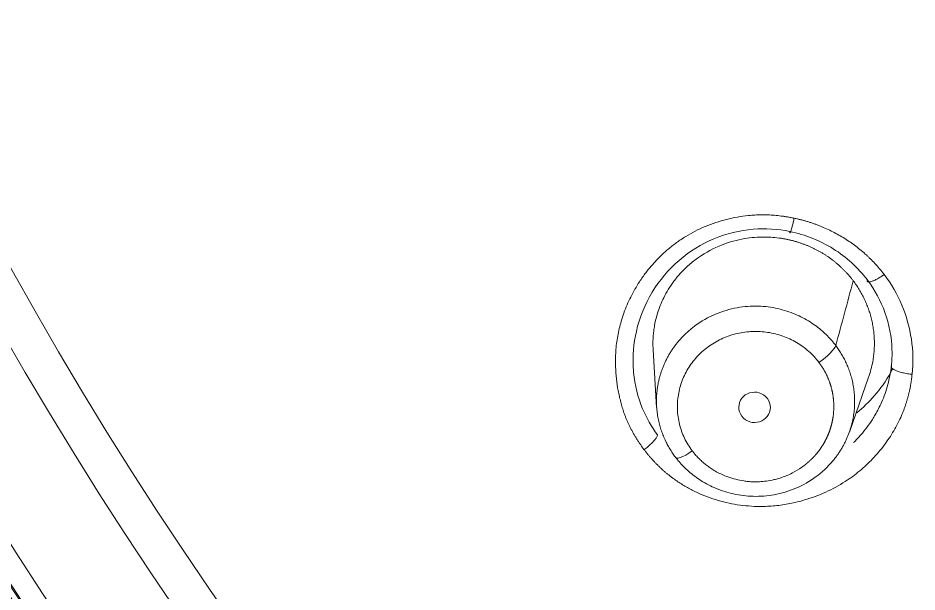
# Model space of a CAD drawing. Extents: x 6534 to 7663, y 0 to 827.
# Drawn here: x 7052.75 to 7065.64, y 502.88 to 511.1 of the extents above; entities that cross this region are included whole.
import ezdxf

# ---------------------------------------------------------------- set-up
doc = ezdxf.new("R2010")
doc.units = 0
doc.header["$LTSCALE"] = 30
doc.header["$MEASUREMENT"] = 0
doc.layers.add('1', color=7, linetype='CONTINUOUS')

msp = doc.modelspace()

# ---------------------------------------------------------------- linework, layer by layer
at = {"layer": '1', "color": 7, "linetype": 'Continuous', "lineweight": 18}
for p, q in [((7061.855, 506.351), (7061.905, 505.525)), ((7064.667, 505.172), (7064.942, 505.956))]:
    msp.add_line(p, q, dxfattribs=at)
for centre, major_axis, ratio, start_param, end_param in [((7103.394, 533.307), (-60.5, 0), 0.961466, 4.72417, 7.004197), ((7103.394, 533.445), (60, 0), 0.961466, 1.582577, 4.712389), ((7103.394, 533.445), (-59.925, 0), 0.961466, 4.712389, 7.853982), ((7103.394, 533.775), (60, 0), 0.961466, 3.141593, 4.11151), ((7103.394, 533.603), (-59.925, 0), 0.961466, 0.108974, 0.846708), ((7064.231, 506.252), (-0.24, -0.181), 0.222596, 1.405122, 2.862387), ((7062.416, 504.984), (0.24, 0.181), 0.222645, 2.983712, 4.545596)]:
    msp.add_ellipse(centre, major_axis=major_axis, ratio=ratio, start_param=start_param, end_param=end_param, dxfattribs=at)
at = {"layer": '1', "color": 7, "linetype": 'Continuous', "lineweight": 13}
for centre, major_axis, start_param, end_param in [((7103.394, 533.307), (59.425, 0), 1.570796, 4.70194), ((7103.394, 533.307), (57.948, 0), 1.579187, 4.712389), ((7103.394, 533.352), (57.403, 0), 1.579486, 4.712389)]:
    msp.add_ellipse(centre, major_axis=major_axis, ratio=0.961466, start_param=start_param, end_param=end_param, dxfattribs=at)
for points, knots in [([(7041.43, 533.602), (7041.43, 531.812), (7041.514, 530.022), (7041.849, 526.457), (7042.1, 524.682), (7042.768, 521.16), (7043.184, 519.414), (7044.179, 515.964), (7044.757, 514.261), (7046.071, 510.912), (7046.806, 509.265), (7048.427, 506.043), (7049.314, 504.467), (7051.23, 501.398), (7052.261, 499.905), (7054.457, 497.015), (7055.623, 495.617), (7056.852, 494.273)], [0, 0, 0, 0, 0.125, 0.125, 0.25, 0.25, 0.375, 0.375, 0.5, 0.5, 0.625, 0.625, 0.75, 0.75, 0.875, 0.875, 1, 1, 1, 1]), ([(7061.726, 504.918), (7061.721, 504.924), (7061.712, 504.937), (7061.697, 504.957), (7061.683, 504.977), (7061.67, 504.996), (7061.656, 505.016), (7061.643, 505.036), (7061.63, 505.056), (7061.618, 505.076), (7061.605, 505.096), (7061.593, 505.116), (7061.581, 505.136), (7061.57, 505.156), (7061.559, 505.177), (7061.548, 505.197), (7061.537, 505.218), (7061.527, 505.238), (7061.516, 505.259), (7061.507, 505.28), (7061.497, 505.3), (7061.488, 505.321), (7061.479, 505.342), (7061.47, 505.363), (7061.461, 505.384), (7061.453, 505.405), (7061.445, 505.426), (7061.431, 505.465), (7061.412, 505.524), (7061.39, 505.602), (7061.37, 505.683), (7061.348, 505.793), (7061.327, 505.935), (7061.316, 506.086), (7061.315, 506.218), (7061.319, 506.328), (7061.33, 506.438), (7061.346, 506.546), (7061.369, 506.653), (7061.398, 506.764), (7061.435, 506.877), (7061.481, 506.994), (7061.534, 507.107), (7061.593, 507.218), (7061.664, 507.335), (7061.748, 507.454), (7061.847, 507.575), (7061.953, 507.687), (7062.067, 507.791), (7062.19, 507.888), (7062.321, 507.975), (7062.457, 508.051), (7062.601, 508.118), (7062.751, 508.175), (7062.905, 508.221), (7063.062, 508.254), (7063.183, 508.271), (7063.267, 508.278), (7063.314, 508.281), (7063.361, 508.283), (7063.407, 508.284), (7063.454, 508.284), (7063.501, 508.283), (7063.548, 508.28), (7063.595, 508.277), (7063.641, 508.273), (7063.688, 508.267), (7063.735, 508.261), (7063.782, 508.253), (7063.829, 508.245), (7063.86, 508.238), (7063.876, 508.235)], [0, 0, 0, 0, 0.004832, 0.009643, 0.014433, 0.019204, 0.023955, 0.028687, 0.033401, 0.038097, 0.042776, 0.047438, 0.052084, 0.056714, 0.061329, 0.065929, 0.070515, 0.075088, 0.079647, 0.084195, 0.08873, 0.093255, 0.097769, 0.102273, 0.106767, 0.111253, 0.115731, 0.120201, 0.135993, 0.152075, 0.16847, 0.185198, 0.219107, 0.252894, 0.274925, 0.296703, 0.318285, 0.339729, 0.361095, 0.382445, 0.40692, 0.431335, 0.455769, 0.480302, 0.505014, 0.535604, 0.565805, 0.595777, 0.62568, 0.656329, 0.686742, 0.717097, 0.74757, 0.779074, 0.810217, 0.841177, 0.872134, 0.881224, 0.890302, 0.899371, 0.908437, 0.917505, 0.92658, 0.935667, 0.94477, 0.953894, 0.963044, 0.972225, 0.981442, 0.990699, 1, 1, 1, 1]), ([(7065.166, 507.428), (7065.151, 507.417), (7065.135, 507.407), (7065.103, 507.387), (7065.087, 507.377), (7065.055, 507.359), (7065.039, 507.351), (7065.01, 507.338), (7064.997, 507.333), (7064.973, 507.325), (7064.962, 507.323), (7064.945, 507.321), (7064.938, 507.322), (7064.928, 507.326), (7064.925, 507.33), (7064.923, 507.339), (7064.923, 507.345), (7064.925, 507.351)], [0, 0, 0, 0, 0.125, 0.125, 0.25, 0.25, 0.375, 0.375, 0.5, 0.5, 0.625, 0.625, 0.75, 0.75, 0.875, 0.875, 1, 1, 1, 1]), ([(7062.416, 504.902), (7062.373, 504.959), (7062.335, 505.02), (7062.274, 505.148), (7062.25, 505.215), (7062.216, 505.353), (7062.206, 505.423), (7062.2, 505.564), (7062.205, 505.634), (7062.228, 505.774), (7062.246, 505.842), (7062.297, 505.975), (7062.329, 506.038), (7062.406, 506.159), (7062.451, 506.215), (7062.55, 506.319), (7062.605, 506.366), (7062.724, 506.449), (7062.788, 506.485), (7062.921, 506.544), (7062.991, 506.567), (7063.133, 506.6), (7063.206, 506.61), (7063.353, 506.615), (7063.426, 506.611), (7063.571, 506.589), (7063.643, 506.571), (7063.78, 506.523), (7063.847, 506.492), (7063.972, 506.418), (7064.031, 506.375), (7064.139, 506.28), (7064.188, 506.227), (7064.231, 506.17)], [0, 0, 0, 0, 0.0625, 0.0625, 0.125, 0.125, 0.1875, 0.1875, 0.25, 0.25, 0.3125, 0.3125, 0.375, 0.375, 0.4375, 0.4375, 0.5, 0.5, 0.5625, 0.5625, 0.625, 0.625, 0.6875, 0.6875, 0.75, 0.75, 0.8125, 0.8125, 0.875, 0.875, 0.9375, 0.9375, 1, 1, 1, 1]), ([(7061.918, 505.133), (7061.832, 505.247), (7061.671, 505.527), (7061.587, 505.865), (7061.572, 506.066), (7061.571, 506.087)], [0, 0, 0, 0, 0.41845, 0.939477, 1, 1, 1, 1]), ([(7064.231, 506.17), (7064.234, 506.165), (7064.241, 506.157), (7064.25, 506.143), (7064.26, 506.13), (7064.269, 506.116), (7064.278, 506.103), (7064.286, 506.089), (7064.295, 506.075), (7064.303, 506.061), (7064.311, 506.047), (7064.318, 506.034), (7064.326, 506.02), (7064.333, 506.006), (7064.34, 505.992), (7064.346, 505.978), (7064.353, 505.964), (7064.359, 505.95), (7064.365, 505.936), (7064.371, 505.922), (7064.376, 505.907), (7064.381, 505.893), (7064.386, 505.879), (7064.391, 505.865), (7064.396, 505.851), (7064.4, 505.837), (7064.404, 505.823), (7064.408, 505.809), (7064.412, 505.795), (7064.415, 505.781), (7064.418, 505.767), (7064.422, 505.753), (7064.424, 505.739), (7064.427, 505.725), (7064.429, 505.712), (7064.432, 505.698), (7064.434, 505.684), (7064.436, 505.67), (7064.437, 505.657), (7064.439, 505.643), (7064.44, 505.63), (7064.441, 505.616), (7064.442, 505.603), (7064.443, 505.59), (7064.444, 505.576), (7064.444, 505.563), (7064.444, 505.55), (7064.444, 505.537), (7064.444, 505.524), (7064.444, 505.511), (7064.444, 505.498), (7064.443, 505.485), (7064.442, 505.473), (7064.441, 505.46), (7064.44, 505.448), (7064.439, 505.435), (7064.438, 505.423), (7064.437, 505.411), (7064.435, 505.398), (7064.433, 505.386), (7064.431, 505.374), (7064.429, 505.363), (7064.427, 505.351), (7064.425, 505.339), (7064.423, 505.327), (7064.42, 505.316), (7064.418, 505.305), (7064.415, 505.293), (7064.412, 505.282), (7064.41, 505.271), (7064.407, 505.26), (7064.404, 505.249), (7064.4, 505.238), (7064.397, 505.228), (7064.394, 505.217), (7064.39, 505.206), (7064.387, 505.196), (7064.383, 505.186), (7064.379, 505.176), (7064.376, 505.166), (7064.372, 505.156), (7064.368, 505.146), (7064.364, 505.136), (7064.36, 505.126), (7064.356, 505.117), (7064.351, 505.107), (7064.347, 505.098), (7064.343, 505.089), (7064.338, 505.08), (7064.334, 505.071), (7064.329, 505.062), (7064.325, 505.053), (7064.32, 505.044), (7064.316, 505.036), (7064.311, 505.027), (7064.306, 505.019), (7064.301, 505.01), (7064.297, 505.002), (7064.292, 504.994), (7064.287, 504.986), (7064.282, 504.978), (7064.277, 504.971), (7064.272, 504.963), (7064.267, 504.955), (7064.262, 504.948), (7064.257, 504.941), (7064.252, 504.933), (7064.247, 504.926), (7064.242, 504.919), (7064.237, 504.912), (7064.232, 504.905), (7064.227, 504.899), (7064.221, 504.892), (7064.216, 504.885), (7064.211, 504.879), (7064.206, 504.873), (7064.201, 504.866), (7064.196, 504.86), (7064.191, 504.854), (7064.185, 504.848), (7064.18, 504.842), (7064.175, 504.836), (7064.17, 504.831), (7064.165, 504.825), (7064.16, 504.819), (7064.155, 504.814), (7064.15, 504.809), (7064.145, 504.803), (7064.139, 504.798), (7064.134, 504.793), (7064.129, 504.788), (7064.124, 504.783), (7064.119, 504.778), (7064.114, 504.773), (7064.11, 504.769), (7064.105, 504.764), (7064.1, 504.759), (7064.095, 504.755), (7064.09, 504.751), (7064.085, 504.746), (7064.08, 504.742), (7064.076, 504.738), (7064.071, 504.734), (7064.066, 504.73), (7064.062, 504.726), (7064.057, 504.722), (7064.053, 504.718), (7064.048, 504.715), (7064.044, 504.711), (7064.039, 504.707), (7064.035, 504.704), (7064.03, 504.7), (7064.026, 504.697), (7064.022, 504.694), (7064.017, 504.69), (7064.013, 504.687), (7064.009, 504.684), (7064.005, 504.681), (7064.001, 504.678), (7063.997, 504.675), (7063.993, 504.672), (7063.989, 504.67), (7063.945, 504.638), (7063.864, 504.589), (7063.751, 504.538), (7063.661, 504.508), (7063.574, 504.485), (7063.482, 504.468), (7063.382, 504.458), (7063.295, 504.457), (7063.22, 504.462), (7063.097, 504.477), (7062.943, 504.516), (7062.8, 504.581), (7062.713, 504.63), (7062.659, 504.666), (7062.606, 504.706), (7062.554, 504.75), (7062.504, 504.798), (7062.467, 504.838), (7062.442, 504.868), (7062.428, 504.886), (7062.42, 504.897), (7062.416, 504.902)], [0, 0, 0, 0, 0.004832, 0.009642, 0.014431, 0.019198, 0.023943, 0.028666, 0.033368, 0.038049, 0.042707, 0.047344, 0.051959, 0.056553, 0.061125, 0.065675, 0.070204, 0.074711, 0.079196, 0.08366, 0.088102, 0.092522, 0.096921, 0.101298, 0.105654, 0.109987, 0.114299, 0.11859, 0.122859, 0.127106, 0.131331, 0.135535, 0.139717, 0.143877, 0.148016, 0.152133, 0.156229, 0.160302, 0.164355, 0.168385, 0.172394, 0.176381, 0.180347, 0.18429, 0.188213, 0.192113, 0.195992, 0.199849, 0.203685, 0.207499, 0.211291, 0.215061, 0.21881, 0.222537, 0.226243, 0.229927, 0.233589, 0.23723, 0.240849, 0.244446, 0.248022, 0.251576, 0.255108, 0.258618, 0.262107, 0.265575, 0.26902, 0.272444, 0.275847, 0.279227, 0.282586, 0.285924, 0.289239, 0.292533, 0.295806, 0.299056, 0.302285, 0.305493, 0.308678, 0.311842, 0.314985, 0.318105, 0.321205, 0.324282, 0.327338, 0.330372, 0.333384, 0.336375, 0.339344, 0.342291, 0.345217, 0.348121, 0.351004, 0.353864, 0.356704, 0.359521, 0.362317, 0.365091, 0.367843, 0.370574, 0.373283, 0.375971, 0.378637, 0.381281, 0.383903, 0.386504, 0.389083, 0.391641, 0.394177, 0.396691, 0.399184, 0.401654, 0.404104, 0.406531, 0.408937, 0.411321, 0.413684, 0.416025, 0.418344, 0.420642, 0.422918, 0.425172, 0.427404, 0.429615, 0.431805, 0.433972, 0.436118, 0.438243, 0.440345, 0.442426, 0.444486, 0.446523, 0.448539, 0.450534, 0.452506, 0.454457, 0.456387, 0.458294, 0.46018, 0.462045, 0.463888, 0.465709, 0.467508, 0.469286, 0.471042, 0.472776, 0.474489, 0.47618, 0.47785, 0.479497, 0.481123, 0.482728, 0.484311, 0.485872, 0.487411, 0.488929, 0.490425, 0.4919, 0.493353, 0.494784, 0.496194, 0.497581, 0.498948, 0.543054, 0.578533, 0.605381, 0.623592, 0.655956, 0.684566, 0.709417, 0.730505, 0.747828, 0.815777, 0.864408, 0.88261, 0.901287, 0.920436, 0.940057, 0.960147, 0.980706, 0.987795, 0.994227, 1, 1, 1, 1]), ([(7065.566, 505.999), (7065.556, 506), (7065.52, 506.004), (7065.458, 506.014), (7065.404, 506.027), (7065.367, 506.039), (7065.344, 506.047), (7065.324, 506.056), (7065.299, 506.07), (7065.275, 506.088), (7065.266, 506.106), (7065.268, 506.116), (7065.269, 506.119)], [0, 0, 0, 0, 0.050604, 0.200088, 0.349573, 0.424315, 0.499058, 0.5738, 0.648542, 0.798027, 0.947512, 1, 1, 1, 1]), ([(7065.566, 505.999), (7065.565, 505.991), (7065.563, 505.975), (7065.561, 505.951), (7065.558, 505.928), (7065.554, 505.904), (7065.551, 505.881), (7065.547, 505.858), (7065.543, 505.834), (7065.539, 505.811), (7065.534, 505.788), (7065.529, 505.765), (7065.524, 505.743), (7065.519, 505.72), (7065.513, 505.697), (7065.507, 505.674), (7065.501, 505.652), (7065.494, 505.63), (7065.488, 505.607), (7065.481, 505.585), (7065.473, 505.563), (7065.466, 505.541), (7065.458, 505.519), (7065.45, 505.497), (7065.442, 505.475), (7065.433, 505.453), (7065.424, 505.432), (7065.402, 505.379), (7065.364, 505.298), (7065.304, 505.189), (7065.238, 505.083), (7065.165, 504.98), (7065.086, 504.881), (7065.001, 504.787), (7064.911, 504.698), (7064.816, 504.614), (7064.715, 504.535), (7064.557, 504.427), (7064.33, 504.303), (7064.06, 504.203), (7063.815, 504.143), (7063.601, 504.112), (7063.402, 504.102), (7063.222, 504.11), (7063.061, 504.128), (7062.902, 504.159), (7062.747, 504.201), (7062.596, 504.255), (7062.45, 504.32), (7062.31, 504.395), (7062.209, 504.46), (7062.141, 504.508), (7062.105, 504.535), (7062.07, 504.563), (7062.035, 504.591), (7062.002, 504.62), (7061.968, 504.65), (7061.936, 504.681), (7061.904, 504.712), (7061.872, 504.745), (7061.842, 504.778), (7061.812, 504.812), (7061.783, 504.846), (7061.754, 504.882), (7061.735, 504.906), (7061.726, 504.918)], [0, 0, 0, 0, 0.004807, 0.009602, 0.014383, 0.019153, 0.023911, 0.028659, 0.033396, 0.038125, 0.042844, 0.047555, 0.052259, 0.056956, 0.061647, 0.066332, 0.071012, 0.075688, 0.080361, 0.085031, 0.089699, 0.094365, 0.09903, 0.103695, 0.108361, 0.113028, 0.117697, 0.122368, 0.146918, 0.171464, 0.196094, 0.220898, 0.245964, 0.270766, 0.295481, 0.320204, 0.34503, 0.370057, 0.431928, 0.494712, 0.536844, 0.578841, 0.62112, 0.653053, 0.684794, 0.716517, 0.748401, 0.780162, 0.811677, 0.843106, 0.874609, 0.883533, 0.892446, 0.901353, 0.910257, 0.919161, 0.928071, 0.93699, 0.945922, 0.954871, 0.96384, 0.972834, 0.981856, 0.99091, 1, 1, 1, 1]), ([(7065.037, 505.419), (7065.024, 505.396), (7065.011, 505.374), (7064.947, 505.275), (7064.892, 505.2), (7064.797, 505.092), (7064.763, 505.055), (7064.727, 505.02)], [0, 0, 0, 0, 0.153171, 0.153171, 0.702169, 0.702169, 1, 1, 1, 1]), ([(7061.726, 504.918), (7061.731, 504.922), (7061.756, 504.941), (7061.788, 504.968), (7061.819, 504.997), (7061.84, 505.017), (7061.858, 505.036), (7061.881, 505.063), (7061.905, 505.094), (7061.917, 505.12), (7061.918, 505.131), (7061.918, 505.133)], [0, 0, 0, 0, 0.039631, 0.219096, 0.308828, 0.398561, 0.488293, 0.578026, 0.75749, 0.936955, 1, 1, 1, 1])]:
    msp.add_open_spline(points, degree=3, knots=knots, dxfattribs=at)
at = {"layer": '1', "color": 7, "linetype": 'Continuous', "lineweight": 18}
for points, knots in [([(7046.409, 509.058), (7047.044, 507.713), (7047.731, 506.39), (7049.203, 503.796), (7049.989, 502.525), (7051.657, 500.043), (7052.538, 498.832), (7054.39, 496.474), (7055.362, 495.328), (7056.376, 494.218)], [0, 0, 0, 0, 0.25, 0.25, 0.5, 0.5, 0.75, 0.75, 1, 1, 1, 1]), ([(7061.571, 506.087), (7061.56, 506.263), (7061.592, 506.643), (7061.812, 507.188), (7062.203, 507.653), (7062.712, 507.968), (7063.269, 508.103), (7063.641, 508.08), (7063.813, 508.045)], [0, 0, 0, 0, 0.155741, 0.332509, 0.507035, 0.67831, 0.846472, 1, 1, 1, 1]), ([(7063.813, 508.045), (7064.034, 508), (7064.246, 507.915), (7064.53, 507.738), (7064.619, 507.671), (7064.783, 507.521), (7064.858, 507.439), (7064.925, 507.351)], [0, 0, 0, 0, 0.5, 0.5, 0.75, 0.75, 1, 1, 1, 1]), ([(7061.855, 506.35), (7061.855, 506.354), (7061.854, 506.372), (7061.853, 506.402), (7061.852, 506.441), (7061.853, 506.481), (7061.854, 506.52), (7061.857, 506.56), (7061.861, 506.599), (7061.866, 506.639), (7061.875, 506.697), (7061.89, 506.776), (7061.918, 506.878), (7061.956, 506.986), (7062.007, 507.1), (7062.072, 507.218), (7062.153, 507.337), (7062.252, 507.456), (7062.37, 507.571), (7062.559, 507.719), (7062.823, 507.86), (7063.148, 507.95), (7063.436, 507.973), (7063.618, 507.959), (7063.71, 507.944), (7063.732, 507.94), (7063.754, 507.936), (7063.776, 507.932), (7063.797, 507.927), (7063.819, 507.922), (7063.84, 507.917), (7063.861, 507.912), (7063.882, 507.906), (7063.903, 507.9), (7063.924, 507.894), (7063.945, 507.887), (7063.966, 507.88), (7063.986, 507.873), (7064.007, 507.866), (7064.027, 507.858), (7064.047, 507.85), (7064.067, 507.842), (7064.087, 507.834), (7064.107, 507.825), (7064.127, 507.816), (7064.146, 507.807), (7064.165, 507.798), (7064.184, 507.788), (7064.203, 507.778), (7064.222, 507.768), (7064.241, 507.758), (7064.259, 507.748), (7064.278, 507.737), (7064.296, 507.726), (7064.314, 507.715), (7064.332, 507.703), (7064.349, 507.691), (7064.367, 507.68), (7064.384, 507.667), (7064.401, 507.655), (7064.418, 507.643), (7064.434, 507.63), (7064.451, 507.617), (7064.467, 507.604), (7064.483, 507.591), (7064.499, 507.577), (7064.515, 507.564), (7064.53, 507.55), (7064.545, 507.536), (7064.56, 507.522), (7064.575, 507.507), (7064.59, 507.493), (7064.604, 507.478), (7064.618, 507.463), (7064.632, 507.448), (7064.646, 507.433), (7064.659, 507.417), (7064.673, 507.402), (7064.686, 507.386), (7064.698, 507.371), (7064.711, 507.355), (7064.719, 507.344), (7064.723, 507.338)], [0, 0, 0, 0, 0.003216, 0.013227, 0.02326, 0.033315, 0.04339, 0.053487, 0.063606, 0.073746, 0.083908, 0.108369, 0.135201, 0.164405, 0.195983, 0.229937, 0.266268, 0.304978, 0.34607, 0.389546, 0.483894, 0.566243, 0.636549, 0.694773, 0.700207, 0.705635, 0.711057, 0.716473, 0.721883, 0.727287, 0.732685, 0.738077, 0.743463, 0.748843, 0.754216, 0.759584, 0.764946, 0.770302, 0.775652, 0.780996, 0.786334, 0.791666, 0.796992, 0.802311, 0.807625, 0.812933, 0.818235, 0.823531, 0.82882, 0.834104, 0.839382, 0.844653, 0.849919, 0.855179, 0.860432, 0.86568, 0.870922, 0.876157, 0.881387, 0.88661, 0.891827, 0.897039, 0.902244, 0.907444, 0.912637, 0.917824, 0.923006, 0.928181, 0.93335, 0.938513, 0.94367, 0.948821, 0.953966, 0.959105, 0.964238, 0.969365, 0.974486, 0.979601, 0.98471, 0.989813, 0.994909, 1, 1, 1, 1]), ([(7064.925, 507.351), (7064.926, 507.349), (7065.033, 507.206), (7065.207, 506.885), (7065.287, 506.454), (7065.277, 506.195), (7065.269, 506.119)], [0, 0, 0, 0, 0.006506, 0.404656, 0.82411, 1, 1, 1, 1]), ([(7064.723, 507.338), (7064.731, 507.328), (7064.746, 507.308), (7064.767, 507.277), (7064.788, 507.245), (7064.809, 507.213), (7064.828, 507.18), (7064.847, 507.147), (7064.864, 507.113), (7064.881, 507.079), (7064.897, 507.044), (7064.912, 507.009), (7064.927, 506.973), (7064.94, 506.937), (7064.953, 506.901), (7064.964, 506.864), (7064.975, 506.827), (7064.984, 506.789), (7064.993, 506.751), (7065.001, 506.713), (7065.007, 506.675), (7065.013, 506.637), (7065.018, 506.598), (7065.021, 506.559), (7065.024, 506.52), (7065.025, 506.48), (7065.026, 506.441), (7065.025, 506.402), (7065.023, 506.362), (7065.021, 506.323), (7065.017, 506.283), (7065.012, 506.244), (7065.003, 506.182), (7064.985, 506.094), (7064.961, 506.011), (7064.945, 505.965), (7064.942, 505.956)], [0, 0, 0, 0, 0.025722, 0.051501, 0.077337, 0.10323, 0.12918, 0.155187, 0.181251, 0.207372, 0.233549, 0.259784, 0.286075, 0.312424, 0.338829, 0.365291, 0.39181, 0.418386, 0.445018, 0.471707, 0.498453, 0.525256, 0.552116, 0.579032, 0.606005, 0.633034, 0.66012, 0.687263, 0.714462, 0.741718, 0.769031, 0.7964, 0.823826, 0.898388, 0.981128, 1, 1, 1, 1]), ([(7064.472, 506.411), (7064.468, 506.416), (7064.462, 506.425), (7064.451, 506.438), (7064.44, 506.451), (7064.43, 506.464), (7064.38, 506.523), (7064.278, 506.626), (7064.103, 506.757), (7063.888, 506.869), (7063.638, 506.95), (7063.355, 506.985), (7063.05, 506.962), (7062.738, 506.87), (7062.527, 506.75), (7062.407, 506.657), (7062.362, 506.619), (7062.32, 506.58), (7062.28, 506.54), (7062.241, 506.499), (7062.205, 506.457), (7062.171, 506.413), (7062.139, 506.369), (7062.11, 506.324), (7062.082, 506.279), (7062.056, 506.233), (7062.033, 506.187), (7062.012, 506.14), (7061.992, 506.093), (7061.975, 506.046), (7061.959, 505.998), (7061.946, 505.951), (7061.934, 505.904), (7061.925, 505.857), (7061.917, 505.81), (7061.911, 505.764), (7061.906, 505.717), (7061.903, 505.671), (7061.902, 505.626), (7061.903, 505.581), (7061.905, 505.537), (7061.908, 505.493), (7061.913, 505.45), (7061.919, 505.408), (7061.926, 505.366), (7061.935, 505.325), (7061.945, 505.285), (7061.955, 505.246), (7061.967, 505.207), (7061.98, 505.17), (7061.994, 505.133), (7062.009, 505.097), (7062.025, 505.062), (7062.041, 505.028), (7062.058, 504.994), (7062.076, 504.962), (7062.094, 504.931), (7062.113, 504.9), (7062.133, 504.871), (7062.153, 504.842), (7062.166, 504.823), (7062.173, 504.814)], [0, 0, 0, 0, 0.003921, 0.007817, 0.011689, 0.015536, 0.019358, 0.064573, 0.114371, 0.16875, 0.227711, 0.291254, 0.359377, 0.43208, 0.50936, 0.522766, 0.53605, 0.549213, 0.562254, 0.575174, 0.587972, 0.600648, 0.613202, 0.625635, 0.637946, 0.650136, 0.662203, 0.674149, 0.685973, 0.697676, 0.709256, 0.720715, 0.732052, 0.743267, 0.75436, 0.765331, 0.776181, 0.786908, 0.797514, 0.807998, 0.81836, 0.8286, 0.838718, 0.848715, 0.858589, 0.868342, 0.877972, 0.887481, 0.896868, 0.906133, 0.915276, 0.924297, 0.933196, 0.941973, 0.950628, 0.959162, 0.967573, 0.975863, 0.98403, 0.992076, 1, 1, 1, 1]), ([(7062.173, 504.814), (7062.177, 504.81), (7062.183, 504.801), (7062.194, 504.788), (7062.204, 504.774), (7062.215, 504.761), (7062.265, 504.702), (7062.368, 504.599), (7062.546, 504.466), (7062.761, 504.354), (7063.012, 504.275), (7063.295, 504.241), (7063.599, 504.264), (7063.909, 504.357), (7064.119, 504.476), (7064.238, 504.569), (7064.282, 504.606), (7064.325, 504.645), (7064.365, 504.685), (7064.403, 504.726), (7064.439, 504.768), (7064.473, 504.811), (7064.505, 504.855), (7064.535, 504.9), (7064.562, 504.945), (7064.588, 504.991), (7064.611, 505.037), (7064.633, 505.084), (7064.652, 505.131), (7064.669, 505.178), (7064.685, 505.225), (7064.698, 505.272), (7064.71, 505.319), (7064.72, 505.366), (7064.728, 505.413), (7064.734, 505.46), (7064.739, 505.506), (7064.741, 505.552), (7064.743, 505.597), (7064.742, 505.642), (7064.741, 505.686), (7064.737, 505.73), (7064.733, 505.773), (7064.727, 505.815), (7064.719, 505.857), (7064.711, 505.898), (7064.701, 505.938), (7064.69, 505.978), (7064.678, 506.016), (7064.665, 506.054), (7064.651, 506.091), (7064.637, 506.127), (7064.621, 506.162), (7064.605, 506.197), (7064.588, 506.23), (7064.57, 506.263), (7064.551, 506.294), (7064.532, 506.325), (7064.513, 506.355), (7064.493, 506.383), (7064.479, 506.402), (7064.472, 506.411)], [0, 0, 0, 0, 0.003868, 0.007742, 0.011622, 0.015507, 0.019397, 0.06511, 0.115266, 0.16986, 0.228891, 0.292354, 0.360244, 0.432556, 0.509282, 0.522646, 0.535891, 0.549015, 0.562019, 0.574904, 0.587668, 0.600312, 0.612837, 0.625242, 0.637526, 0.649691, 0.661736, 0.673661, 0.685466, 0.697151, 0.708716, 0.720161, 0.731487, 0.742693, 0.753779, 0.764745, 0.775591, 0.786318, 0.796924, 0.807411, 0.817779, 0.828026, 0.838154, 0.848162, 0.858051, 0.867819, 0.877468, 0.886998, 0.896408, 0.905698, 0.914869, 0.92392, 0.932851, 0.941663, 0.950356, 0.958928, 0.967382, 0.975716, 0.98393, 0.992025, 1, 1, 1, 1]), ([(7064.775, 505.449), (7064.865, 505.522), (7065.047, 505.698), (7065.205, 505.923), (7065.278, 506.063), (7065.288, 506.084)], [0, 0, 0, 0, 0.418732, 0.916686, 1, 1, 1, 1]), ([(7065.269, 506.119), (7065.259, 506.029), (7065.242, 505.94), (7065.195, 505.765), (7065.165, 505.679), (7065.101, 505.535), (7065.071, 505.476), (7065.037, 505.419)], [0, 0, 0, 0, 0.367512, 0.367512, 0.735024, 0.735024, 1, 1, 1, 1])]:
    msp.add_open_spline(points, degree=3, knots=knots, dxfattribs=at)
at = {"layer": '1', "color": 7, "linetype": 'Continuous', "lineweight": 13}
msp.add_rational_spline([(7063.876, 508.235), (7063.836, 508.056), (7063.809, 507.976), (7063.813, 508.045)], [1.19336088199, 0.933180809832, 0.935568077762, 1.20052268578], degree=3, dxfattribs=at)
for points, degree in [([(7063.876, 508.235), (7064.263, 508.155), (7064.932, 507.737), (7065.166, 507.428)], 2), ([(7064.472, 506.411), (7064.514, 506.566), (7064.598, 506.875), (7064.681, 507.184), (7064.723, 507.338)], 3)]:
    msp.add_open_spline(points, degree=degree, dxfattribs=at)
at = {"layer": '1', "color": 7, "linetype": 'Continuous', "lineweight": 18}
for points in [[(7065.166, 507.428), (7065.27, 507.29), (7065.438, 506.999), (7065.577, 506.505), (7065.584, 506.17), (7065.566, 505.999)], [(7063.492, 505.654), (7063.458, 505.694), (7063.383, 505.747), (7063.232, 505.746), (7063.116, 505.665), (7063.067, 505.527), (7063.096, 505.442), (7063.125, 505.398)], [(7063.125, 505.398), (7063.16, 505.358), (7063.234, 505.304), (7063.385, 505.306), (7063.501, 505.386), (7063.551, 505.524), (7063.521, 505.609), (7063.492, 505.654)]]:
    msp.add_open_spline(points, degree=3, dxfattribs=at)

doc.saveas('drawing.dxf')
